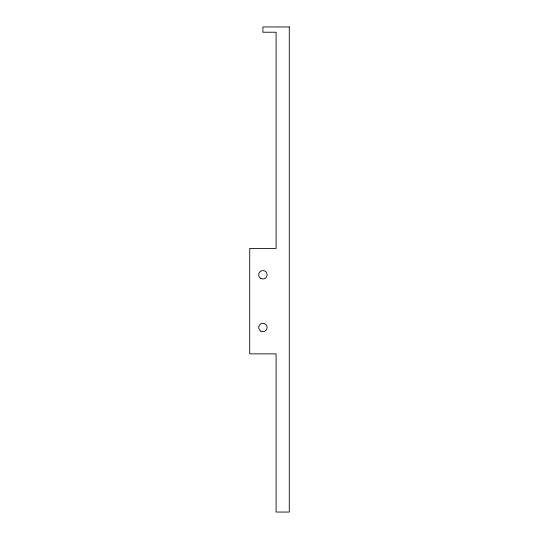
<?xml version="1.0" encoding="UTF-8"?>
<svg xmlns="http://www.w3.org/2000/svg" width="539" height="539" viewBox="0 0 539 539"><rect width="100%" height="100%" fill="white"/><g stroke="black" fill="none" stroke-linecap="round" stroke-linejoin="round"><path stroke-width="0.81" d="M289.275 26.95L262.911 26.95L262.911 32.225L276.089 32.225L276.089 248.412L249.725 248.412L249.725 353.867L276.089 353.867L276.089 512.05L289.275 512.05L289.275 26.95M260.802 278.427A4.218 4.218 0 0 0 267.128 274.775A4.218 4.218 0 0 0 260.802 271.117A4.218 4.218 0 0 0 260.802 278.427M260.802 331.155A4.218 4.218 0 0 0 267.128 327.503A4.218 4.218 0 0 0 260.802 323.845A4.218 4.218 0 0 0 260.802 331.155"/></g></svg>
